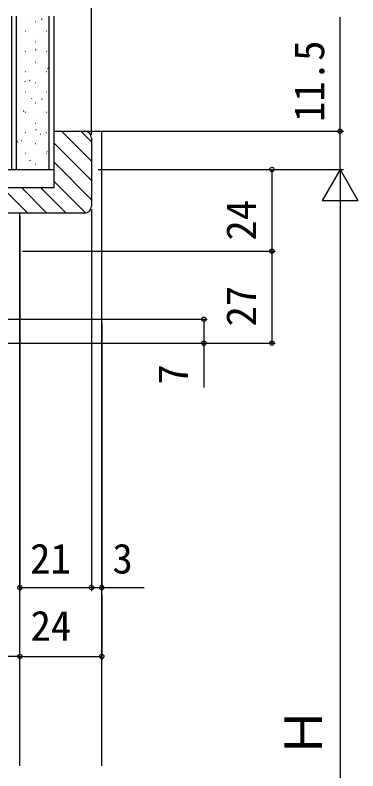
# Model space of a CAD drawing. Units: millimetres, scale not verified. Extents: x -525 to 525, y -783 to 779.
# Drawn here: x -231.2 to -130.5, y 288.4 to 510.3 of the extents above; entities that cross this region are included whole.
import ezdxf
from ezdxf.enums import TextEntityAlignment as Align

# ---------------------------------------------------------------- set-up
doc = ezdxf.new("R2010")
doc.units = ezdxf.units.MM
doc.header["$LTSCALE"] = 4
for name, color, linetype in [('0-5_YKK_12', 2, 'Continuous'), ('0-8_YKK_D', 6, 'Continuous'), ('0-A_YSS_K', 3, 'Continuous'), ('0-B_YSS_KE', 3, 'Continuous')]:
    doc.layers.add(name, color=color, linetype=linetype)
doc.styles.add('ＭＳ ゴシック', font='')
doc.styles.get('ＭＳ ゴシック').set_extended_font_data('MS Gothic')

msp = doc.modelspace()

# ---------------------------------------------------------------- linework, layer by layer
at = {"layer": '0-5_YKK_12'}
for p, q in [((-219.787, 476.166), (-205.787, 476.166)), ((-205.787, 289.866), (-205.787, 476.166)), ((-377.787, 464.966), (-221.787, 464.966)), ((-229.787, 289.866), (-229.787, 452.166))]:
    msp.add_line(p, q, dxfattribs=at)
at = {"layer": '0-8_YKK_D'}
for p, q in [((-208.787, 475.166), (-208.787, 550.583)), ((-206.787, 476.166), (-134.787, 476.166)), ((-206.787, 464.966), (-154.787, 464.966)), ((-206.787, 464.966), (-134.787, 464.966)), ((-206.787, 464.966), (-134.787, 464.966)), ((-155.787, 464.966), (-155.787, 440.966)), ((-135.787, 464.966), (-141.037, 455.873)), ((-135.787, 464.966), (-130.537, 455.873)), ((-135.787, 464.966), (-135.787, 446.779)), ((-141.037, 455.873), (-130.537, 455.873)), ((-208.787, 453.166), (-208.787, 341.166)), ((-208.787, 453.166), (-208.787, 341.166)), ((-135.787, 454.466), (-135.787, 146.466)), ((-229.787, 451.166), (-229.787, 341.166)), ((-229.087, 440.966), (-154.787, 440.966)), ((-206.787, 440.966), (-154.787, 440.966)), ((-155.787, 440.966), (-155.787, 413.966)), ((-278.487, 420.966), (-174.787, 420.966)), ((-205.787, 419.966), (-205.787, 341.166)), ((-278.487, 413.966), (-174.787, 413.966)), ((-229.087, 413.966), (-154.787, 413.966)), ((-229.787, 342.166), (-208.787, 342.166)), ((-205.787, 340.166), (-205.787, 320.966)), ((-229.787, 321.966), (-369.787, 321.966)), ((-229.787, 321.966), (-205.787, 321.966))]:
    msp.add_line(p, q, dxfattribs=at)
for points in [[(-135.787, 464.966), (-135.787, 476.166), (-135.787, 509.716)], [(-175.787, 420.966), (-175.787, 413.966), (-175.787, 400.939)], [(-208.787, 342.166), (-205.787, 342.166), (-193.283, 342.166)]]:
    msp.add_lwpolyline(points, dxfattribs=at)
for centre in [(-135.787, 476.166), (-155.787, 464.966), (-155.787, 440.966), (-155.787, 440.966), (-175.787, 420.966), (-175.787, 413.966), (-155.787, 413.966), (-229.787, 342.166), (-208.787, 342.166), (-208.787, 342.166), (-205.787, 342.166), (-229.787, 321.966), (-229.787, 321.966), (-205.787, 321.966)]:
    msp.add_circle(centre, 0.637, dxfattribs=at)
at = {"layer": '0-A_YSS_K'}
for p, q in [((-230.787, 464.966), (-230.787, 509.966)), ((-226.453, 508.512), (-226.435, 508.518)), ((-225.311, 508.411), (-225.211, 508.411)), ((-223.44, 509.073), (-223.273, 509.183)), ((-221.287, 509.966), (-221.287, 464.966)), ((-219.787, 464.966), (-219.787, 509.966)), ((-228.161, 505.661), (-228.061, 505.661)), ((-222.081, 505.661), (-221.981, 505.661)), ((-225.311, 502.431), (-225.211, 502.431)), ((-225.161, 503.287), (-225.143, 503.294)), ((-230.742, 501.311), (-230.723, 501.318)), ((-228.161, 499.681), (-228.061, 499.681)), ((-225.209, 500.066), (-225.042, 500.177)), ((-222.081, 499.681), (-221.981, 499.681)), ((-223.964, 498.029), (-223.945, 498.036)), ((-229.45, 496.087), (-229.431, 496.093)), ((-225.311, 496.451), (-225.211, 496.451)), ((-228.161, 493.701), (-228.061, 493.701)), ((-222.081, 493.701), (-221.981, 493.701)), ((-222.012, 493.039), (-221.993, 493.045)), ((-221.599, 494.62), (-221.433, 494.73)), ((-228.252, 490.829), (-228.233, 490.836)), ((-226.978, 491.06), (-226.811, 491.17)), ((-225.311, 490.471), (-225.211, 490.471)), ((-228.161, 487.721), (-228.061, 487.721)), ((-222.081, 487.721), (-221.981, 487.721)), ((-226.3, 485.838), (-226.281, 485.845)), ((-225.311, 484.491), (-225.211, 484.491)), ((-223.368, 485.613), (-223.201, 485.724)), ((-228.747, 482.053), (-228.58, 482.164)), ((-228.161, 481.741), (-228.061, 481.741)), ((-222.081, 481.741), (-221.981, 481.741)), ((-225.008, 480.614), (-224.989, 480.621)), ((-230.589, 478.638), (-230.57, 478.644)), ((-225.311, 478.511), (-225.211, 478.511)), ((-228.161, 475.761), (-228.061, 475.761)), ((-225.137, 476.607), (-224.97, 476.717)), ((-223.81, 475.356), (-223.792, 475.363)), ((-222.081, 475.761), (-221.981, 475.761)), ((-217.587, 476.166), (-208.787, 467.366)), ((-211.93, 476.166), (-208.787, 473.023)), ((-230.516, 473.047), (-230.349, 473.157)), ((-229.297, 473.413), (-229.278, 473.42)), ((-219.787, 472.709), (-208.787, 461.709)), ((-225.311, 472.531), (-225.211, 472.531)), ((-228.161, 469.781), (-228.061, 469.781)), ((-222.081, 469.781), (-221.981, 469.781)), ((-221.858, 470.365), (-221.84, 470.372)), ((-228.099, 468.156), (-228.08, 468.162)), ((-226.906, 467.601), (-226.739, 467.711)), ((-225.311, 466.551), (-225.211, 466.551)), ((-219.787, 467.052), (-208.787, 456.052)), ((-235.028, 459.666), (-227.528, 452.166)), ((-229.371, 459.666), (-221.871, 452.166)), ((-223.715, 459.666), (-216.215, 452.166)), ((-219.787, 461.395), (-210.57, 452.178))]:
    msp.add_line(p, q, dxfattribs=at)
msp.add_lwpolyline([(-232.287, 509.966), (-232.287, 464.966), (-219.787, 464.966)], dxfattribs=at)
at = {"layer": '0-B_YSS_KE'}
msp.add_line((-208.787, 474.166), (-208.787, 454.166), dxfattribs=at)
msp.add_lwpolyline([(-210.787, 452.166), (-240.787, 452.166), (-240.787, 459.666), (-219.787, 459.666), (-219.787, 476.166), (-210.787, 476.166)], dxfattribs=at)
for centre, start, end in [((-210.787, 474.166), 0.00001, 89.99999), ((-210.787, 454.166), 270.00001, 359.99999)]:
    msp.add_arc(centre, 2, start, end, dxfattribs=at)

# ---------------------------------------------------------------- texts
at = {"layer": '0-8_YKK_D', "style": 'ＭＳ ゴシック'}
for s, height, p in [('11.5', 8.798, (-137.787, 478.875)), ('24', 8.798, (-157.787, 444.068)), ('27', 8.798, (-157.787, 418.841)), ('7', 8.798, (-177.787, 401.779)), ('Ｈ', 11, (-137.787, 292.114))]:
    msp.add_text(s, height=height, rotation=90, dxfattribs=at).set_placement(p, align=Align.BOTTOM_LEFT)
for s, p in [('21', (-226.821, 343.666)), ('3', (-202.624, 343.666)), ('24', (-226.685, 323.966))]:
    msp.add_text(s, height=8.798, dxfattribs=at).set_placement(p, align=Align.BOTTOM_LEFT)

doc.saveas('drawing.dxf')
